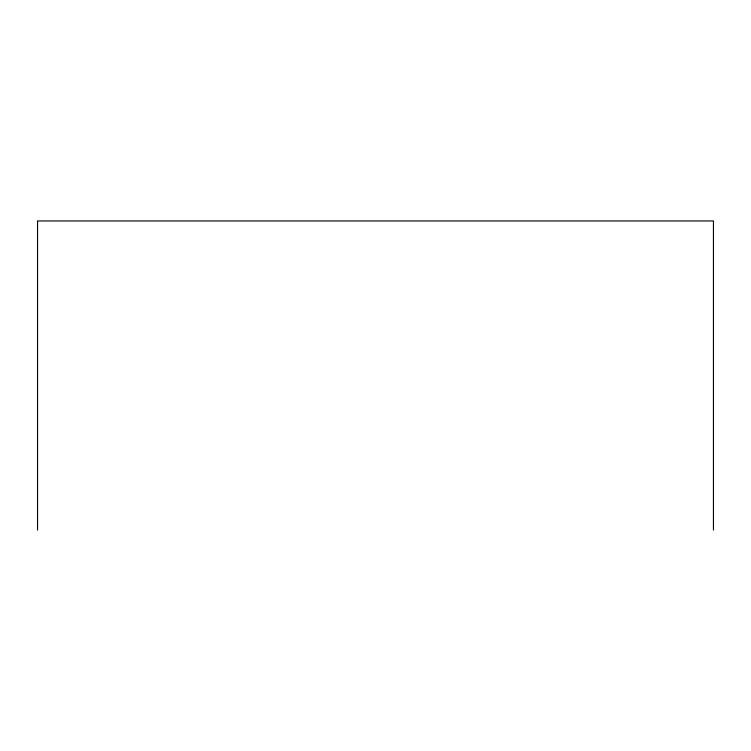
<?xml version="1.0" encoding="UTF-8"?>
<svg xmlns="http://www.w3.org/2000/svg" width="751" height="751" viewBox="0 0 751 751"><rect width="100%" height="100%" fill="white"/><g stroke="black" fill="none" stroke-linecap="round" stroke-linejoin="round"><path stroke-width="1.13" d="M713.45 530.037L713.45 220.963L37.55 220.963L37.55 530.037"/></g></svg>
